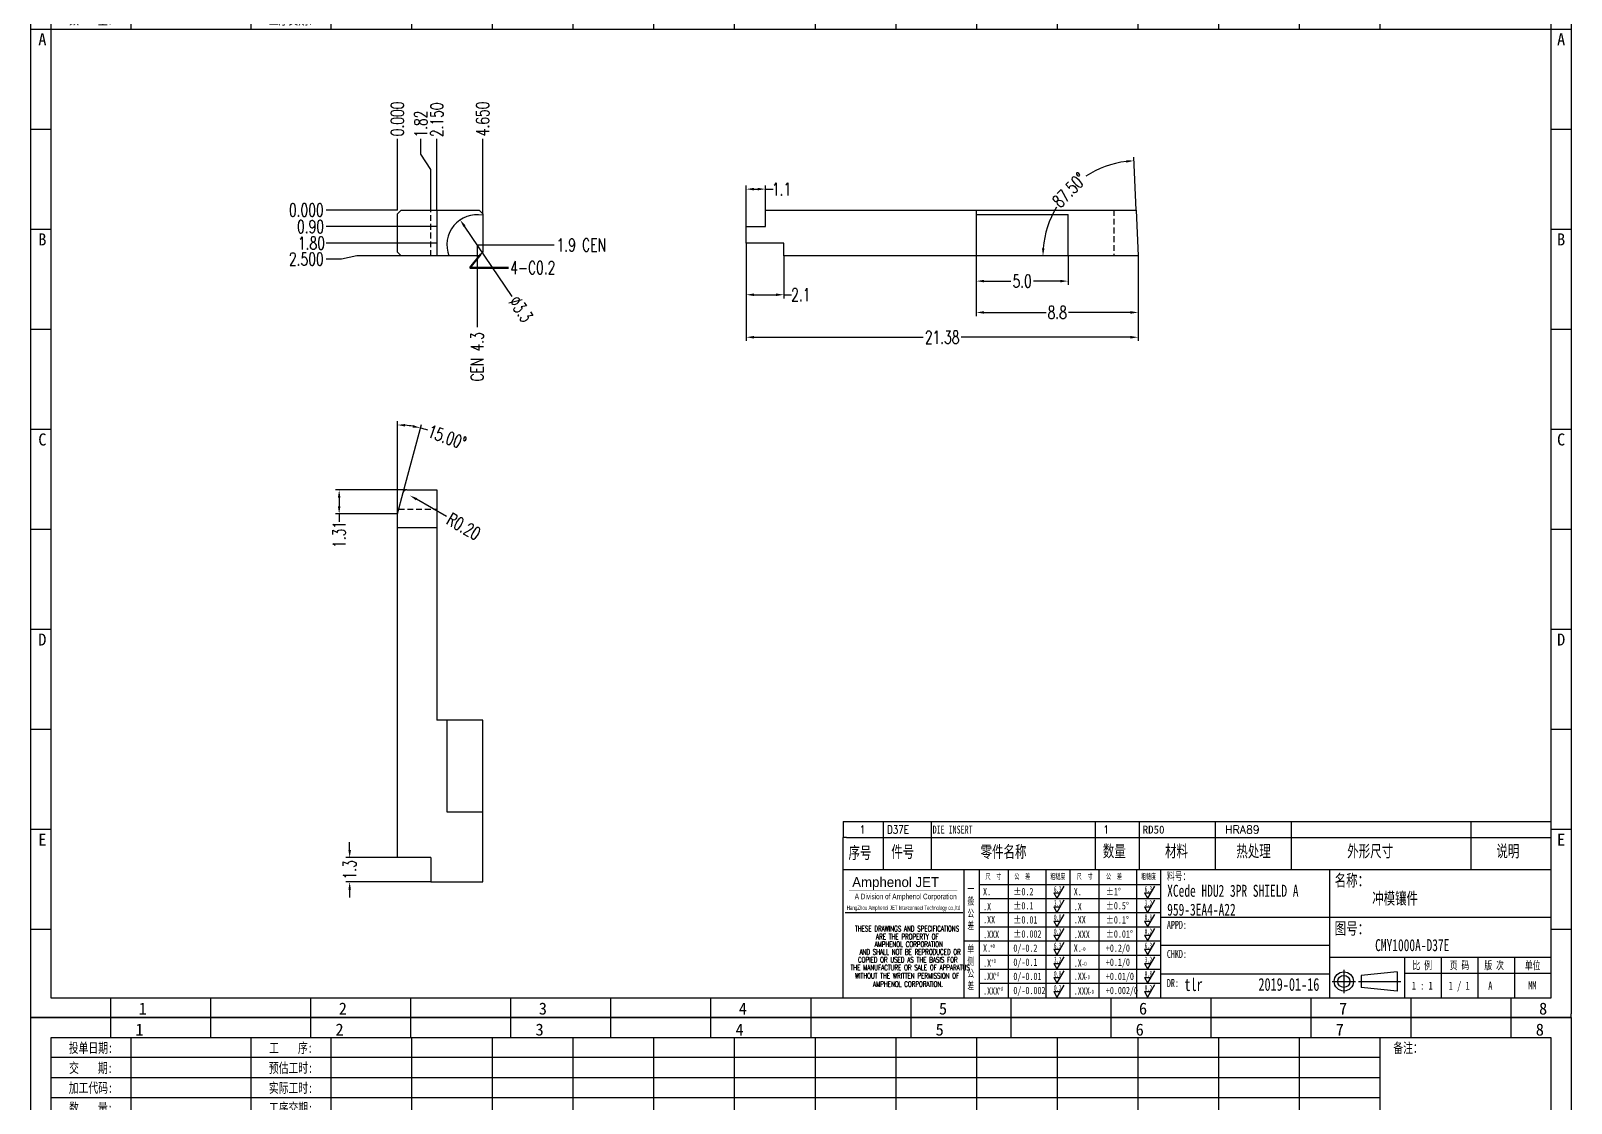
# Model space of a CAD drawing. Header units: millimetres. Extents: x -2852 to 5627, y -2271 to 1849.
# Drawn here: x -459.4 to -375.4, y -131.6 to -73.1 of the extents above; entities that cross this region are included whole.
import ezdxf
from ezdxf.enums import TextEntityAlignment as Align

# ---------------------------------------------------------------- set-up
doc = ezdxf.new("R2010")
doc.units = ezdxf.units.MM
doc.header["$PDSIZE"] = 3
doc.linetypes.add('DASHED2', pattern=[9.525, 6.35, -3.175])
for name, color, linetype in [('1', 7, 'Continuous'), ('11', 4, 'DASHED2'), ('41', 1, 'Continuous'), ('D03', 7, 'Continuous')]:
    doc.layers.add(name, color=color, linetype=linetype)
doc.styles.add('CH', font='仿宋_GB2312_0.ttf')
doc.styles.add('jet02', font='simplex.shx', dxfattribs={"width": 0.7})
doc.styles.add('SIMPLEX', font='SIMPLEX')
doc.styles.get("Standard").update_dxf_attribs({"font": '仿宋_GB2312_0.ttf', "width": 0.7})
doc.styles.add('TEXTSTYLE_1', font='TRIUMB.TTF')
doc.styles.add('TEXTSTYLE_2', font='TRIUM.TTF')
doc.styles.add('tk', font='', dxfattribs={"width": 0.7})
doc.styles.add('tk 2', font='仿宋_GB2312_0.ttf', dxfattribs={"width": 0.65})
doc.styles.add('tk 4', font='simplex.shx', dxfattribs={"width": 0.65, "bigfont": 'bigfont.shx'})
doc.styles.get('tk').set_extended_font_data('NSimSun')
doc.dimstyles.new('jet02', dxfattribs={"dimtxt": 3.5, "dimasz": 2.1, "dimexe": 1, "dimexo": 0, "dimgap": 0.5, "dimtad": 0, "dimtoh": 1, "dimdec": 3, "dimzin": 9, "dimdsep": 46, "dimtxsty": 'jet02', "dimcen": 0, "dimclrt": 256, "dimazin": 2, "dimtfac": 1, "dimtdec": 3, "dimtofl": 0, "dimtmove": 0, "dimatfit": 1, "dimfxl": 0, "dimarcsym": 0})

# ---------------------------------------------------------------- blocks, each defined once
blk = doc.blocks.new('A3-N')
at = {"layer": '1', "color": 1}
for p, q in [((0, 0), (0, 296.73)), ((0, 296.73), (420, 296.73)), ((21.82, 291.27), (21.82, 296.73)), ((49.09, 291.27), (49.09, 296.73)), ((76.36, 291.27), (76.36, 296.73)), ((103.64, 291.27), (103.64, 296.73)), ((103.64, 291.27), (103.64, 296.73)), ((103.64, 291.27), (103.64, 296.73)), ((130.91, 291.27), (130.91, 296.73)), ((158.18, 291.27), (158.18, 296.73)), ((185.45, 291.27), (185.45, 296.73)), ((212.73, 291.27), (212.73, 296.73)), ((240, 291.27), (240, 296.73)), ((267.27, 291.27), (267.27, 296.73)), ((294.55, 291.27), (294.55, 296.73)), ((321.82, 291.27), (321.82, 296.73)), ((349.09, 291.27), (349.09, 296.73)), ((376.36, 291.27), (376.36, 296.73)), ((403.64, 291.27), (403.64, 296.73)), ((420, 296.73), (420, 1)), ((5.45, 269.45), (0, 269.45)), ((420, 269.45), (414.55, 269.45)), ((5.45, 242.18), (0, 242.18)), ((420, 242.18), (414.55, 242.18)), ((5.45, 214.91), (0, 214.91)), ((420, 214.91), (414.55, 214.91)), ((5.45, 187.64), (0, 187.64)), ((420, 187.64), (414.55, 187.64)), ((5.45, 160.36), (0, 160.36)), ((420, 160.36), (414.55, 160.36)), ((5.45, 133.09), (0, 133.09)), ((420, 133.09), (414.55, 133.09)), ((5.45, 105.82), (0, 105.82)), ((420, 105.82), (414.55, 105.82)), ((5.45, 78.55), (0, 78.55)), ((420, 78.55), (414.55, 78.55)), ((5.45, 51.27), (0, 51.27)), ((420, 51.27), (414.55, 51.27)), ((222.45, 49.09), (221.45, 49.09)), ((221.45, 49.09), (221.45, 40.36)), ((222.45, 49.09), (414.55, 49.09)), ((232.36, 49.09), (232.36, 40.36)), ((245.45, 49.09), (245.45, 40.36)), ((290.18, 49.09), (290.18, 40.36)), ((302.18, 49.09), (302.18, 40.36)), ((322.91, 49.09), (322.91, 40.36)), ((343.64, 49.09), (343.64, 40.36)), ((392.73, 40.36), (392.73, 49.09)), ((258.55, 40.36), (258.55, 5.44)), ((266.45, 40.36), (266.45, 5.44)), ((276.78, 40.36), (276.78, 5.45)), ((291.18, 40.36), (291.18, 5.45)), ((301.51, 40.37), (301.51, 5.46)), ((308.01, 40.36), (308.01, 5.45)), ((354.09, 40.36), (354.09, 5.45)), ((308.01, 32.39), (258.55, 32.39)), ((308.01, 28.54), (258.55, 28.54)), ((414.55, 27.27), (308.01, 27.27)), ((5.45, 24), (0, 24)), ((308.01, 24.69), (258.55, 24.69)), ((420, 24), (414.55, 24)), ((308.01, 16.99), (258.55, 16.99)), ((354.09, 19.63), (308.01, 19.63)), ((308.01, 13.14), (258.55, 13.14)), ((414.55, 16.36), (354.09, 16.36)), ((374.55, 16.36), (374.55, 5.45)), ((384.55, 16.36), (384.55, 5.45)), ((394.55, 16.36), (394.55, 5.45)), ((404.55, 16.36), (404.55, 5.45)), ((308.01, 9.29), (258.55, 9.29)), ((308.01, 11.99), (354.09, 11.99)), ((372.51, 12.49), (362.69, 11.5)), ((362.69, 11.5), (362.69, 8.23)), ((372.51, 12.49), (372.51, 7.25)), ((414.55, 12), (374.55, 12)), ((21.82, 0), (21.82, 5.45)), ((49.09, 0), (49.09, 5.45)), ((76.36, 0), (76.36, 5.45)), ((103.64, 0), (103.64, 5.45)), ((130.91, 0), (130.91, 5.45)), ((158.18, 0), (158.18, 5.45)), ((185.45, 0), (185.45, 5.45)), ((212.73, 0), (212.73, 5.45)), ((240, 0), (240, 5.45)), ((267.27, 0), (267.27, 5.45)), ((294.55, 0), (294.55, 5.45)), ((321.82, 0), (321.82, 5.45)), ((349.09, 0), (349.09, 5.45)), ((372.51, 7.25), (362.69, 8.23)), ((376.36, 0), (376.36, 5.45)), ((403.64, 0), (403.64, 5.45)), ((1, 0), (0, 0)), ((420, 0), (1, 0)), ((420, 0), (420, 1))]:
    blk.add_line(p, q, dxfattribs=at)
at = {"layer": '1'}
for p, q in [((414.55, 278.18), (414.55, 284.73)), ((221.45, 40.36), (221.45, 5.45)), ((221.45, 40.36), (414.55, 40.36)), ((221.45, 40.36), (414.55, 40.36)), ((254.41, 40.36), (254.41, 5.45)), ((283.28, 40.36), (283.28, 5.45)), ((308.01, 36.24), (258.55, 36.24)), ((222.08, 28.67), (254.12, 28.67)), ((308.01, 20.84), (254.41, 20.84))]:
    blk.add_line(p, q, dxfattribs=at)
at = {"layer": '1', "color": 1, "ltscale": 0.05}
for p, q in [((278.93, 34.04), (279.79, 32.56)), ((278.93, 34.04), (280.65, 34.04)), ((281.68, 35.84), (279.79, 32.56)), ((303.66, 34.05), (304.52, 32.56)), ((303.66, 34.05), (305.38, 34.05)), ((306.41, 35.84), (304.52, 32.56)), ((278.93, 30.19), (279.79, 28.71)), ((278.93, 30.19), (280.65, 30.19)), ((281.68, 31.99), (279.79, 28.71)), ((303.66, 30.2), (305.38, 30.2)), ((303.66, 30.2), (304.52, 28.71)), ((306.41, 31.99), (304.52, 28.71)), ((278.93, 26.34), (279.79, 24.86)), ((278.93, 26.34), (280.65, 26.34)), ((281.68, 28.14), (279.79, 24.86)), ((303.66, 26.35), (304.52, 24.86)), ((303.66, 26.35), (305.38, 26.35)), ((306.41, 28.14), (304.52, 24.86)), ((278.93, 22.49), (280.65, 22.49)), ((278.93, 22.49), (279.79, 21.01)), ((281.68, 24.29), (279.79, 21.01)), ((303.66, 22.5), (305.38, 22.5)), ((303.66, 22.5), (304.52, 21.01)), ((306.41, 24.29), (304.52, 21.01)), ((278.93, 18.66), (279.79, 17.17)), ((278.93, 18.66), (280.65, 18.66)), ((281.68, 20.45), (279.79, 17.17)), ((303.66, 18.66), (304.52, 17.18)), ((303.66, 18.66), (305.38, 18.66)), ((306.41, 20.46), (304.52, 17.18)), ((278.93, 14.81), (280.65, 14.81)), ((278.93, 14.81), (279.79, 13.32)), ((281.68, 16.6), (279.79, 13.32)), ((281.68, 12.75), (279.79, 9.47)), ((303.66, 14.81), (305.38, 14.81)), ((303.66, 14.81), (304.52, 13.33)), ((306.41, 16.61), (304.52, 13.33)), ((306.41, 12.76), (304.52, 9.48)), ((278.93, 10.96), (279.79, 9.47)), ((278.93, 10.96), (280.65, 10.96)), ((281.68, 8.9), (279.79, 5.62)), ((303.66, 10.96), (304.52, 9.48)), ((303.66, 10.96), (305.38, 10.96)), ((306.41, 8.91), (304.52, 5.63)), ((278.93, 7.11), (279.79, 5.62)), ((278.93, 7.11), (280.65, 7.11)), ((303.66, 7.11), (305.38, 7.11)), ((303.66, 7.11), (304.52, 5.63))]:
    blk.add_line(p, q, dxfattribs=at)
at = {"layer": '1', "color": 1, "ltscale": 0.1}
for p, q in [((358.01, 13.02), (358.01, 6.71)), ((354.86, 9.87), (361.17, 9.87)), ((362.03, 9.87), (373.54, 9.87))]:
    blk.add_line(p, q, dxfattribs=at)
at = {"layer": '1'}
blk.add_lwpolyline([(221.45, 5.45), (414.55, 5.45), (414.55, 291.27), (5.45, 291.27), (5.45, 5.45), (414.55, 5.45)], dxfattribs=at)
at = {"layer": '1', "color": 7, "linetype": 'Continuous', "const_width": 0.123}
blk.add_lwpolyline([(223.11, 34.74), (252.6, 34.76)], dxfattribs=at)
at = {"layer": '1', "color": 1}
for radius in [2.62, 1.64]:
    blk.add_circle((358.01, 9.87), radius, dxfattribs=at)
at = {"layer": '41'}
for p, q in [((27.27, 291.27), (27.27, 269.45)), ((60, 291.27), (60, 269.45)), ((81.82, 291.27), (81.82, 269.45)), ((103.82, 291.27), (103.82, 269.45)), ((125.82, 291.27), (125.82, 269.45)), ((147.82, 291.27), (147.82, 269.45)), ((169.82, 291.27), (169.82, 269.45)), ((191.82, 291.27), (191.82, 269.45)), ((213.82, 291.27), (213.82, 269.45)), ((235.82, 291.27), (235.82, 269.45)), ((257.82, 291.27), (257.82, 269.45)), ((279.82, 291.27), (279.82, 269.45)), ((301.82, 291.27), (301.82, 269.45)), ((323.82, 291.27), (323.82, 269.45)), ((345.82, 291.27), (345.82, 269.45)), ((367.82, 291.27), (367.82, 269.45)), ((367.82, 285.82), (5.45, 285.82)), ((367.82, 280.36), (5.45, 280.36)), ((367.82, 274.91), (5.45, 274.91)), ((414.55, 269.45), (5.45, 269.45))]:
    blk.add_line(p, q, dxfattribs=at)
at = {"layer": '1', "color": 1}
for s, p in [('1', (29.64, 295.11)), ('2', (84.18, 295.11)), ('3', (138.73, 295.11)), ('4', (193.27, 295.11)), ('5', (247.82, 295.11)), ('6', (302.36, 295.11)), ('7', (356.91, 295.11)), ('8', (411.45, 295.11)), ('1', (30.53, 4.11)), ('2', (85.08, 4.11)), ('3', (139.62, 4.11)), ('4', (194.17, 4.11)), ('5', (248.72, 4.11)), ('6', (303.26, 4.11)), ('7', (357.81, 4.11)), ('8', (412.35, 4.11))]:
    blk.add_text(s, height=3.27, dxfattribs=at).set_placement(p, align=Align.TOP_CENTER)
at = {"layer": '1', "style": 'tk', "width": 0.7}
for s, p in [('投单日期:', (16.36, 288.55)), ('工    序:', (70.91, 288.55)), ('备注：', (375.51, 288.55)), ('交    期:', (16.36, 283.09)), ('预估工时:', (70.91, 283.09)), ('加工代码:', (16.36, 277.64)), ('实际工时:', (70.91, 277.64)), ('数    量:', (16.36, 272.18)), ('工序交期:', (70.91, 272.18))]:
    blk.add_text(s, height=2.727, dxfattribs=at).set_placement(p, align=Align.MIDDLE)
at = {"layer": '1', "color": 1}
for s, p in [('A', (2.04, 268.36)), ('B', (2.04, 213.82)), ('C', (2.04, 159.27)), ('D', (2.04, 104.73)), ('E', (2.04, 50.18))]:
    blk.add_text(s, height=3.27, dxfattribs=at).set_placement(p, align=Align.TOP_LEFT)
for s, p in [('A', (418.37, 268.36)), ('B', (418.37, 213.82)), ('C', (418.37, 159.27)), ('D', (418.37, 104.73)), ('E', (418.37, 50.18))]:
    blk.add_text(s, height=3.27, dxfattribs=at).set_placement(p, align=Align.TOP_RIGHT)
at = {"layer": '1', "color": 1, "style": 'tk 2', "width": 0.7}
for s, height, p in [('序号', 3.273, (222.96, 43.34)), ('件号', 3.273, (234.62, 43.61)), ('零件名称', 3.273, (258.97, 43.61)), ('数量', 3.273, (292.3, 43.78)), ('材料', 3.273, (309.27, 43.78)), ('热处理', 3.273, (328.71, 43.78)), ('外形尺寸', 3.273, (358.94, 43.78)), ('说明', 3.273, (399.61, 43.78)), ('料号：', 2.182, (309.77, 37.46)), ('名称：', 3.273, (355.52, 35.79)), ('图号：', 3.273, (355.52, 22.7)), ('比 例', 2.182, (376.69, 13.18)), ('页 码', 2.182, (386.85, 13.18)), ('版 次', 2.182, (396.31, 13.18)), ('单位', 2.182, (407.35, 13.18))]:
    blk.add_text(s, height=height, dxfattribs=at).set_placement(p)
at = {"layer": '1', "color": 7, "linetype": 'Continuous', "style": 'TEXTSTYLE_1'}
blk.add_text('Amphenol JET', height=2.7, dxfattribs=at).set_placement((223.96, 35.61))
at = {"layer": '1', "color": 7, "linetype": 'Continuous'}
for s, height, style, width, p in [('A Division of Amphenol Corporation', 1.5, 'TEXTSTYLE_2', 0.7, (224.64, 32.29)), ('HangZhou Amphenol JET Interconnect Technology co.,ltd ', 1.2, 'TEXTSTYLE_2', 0.6, (222.47, 29.36)), ('THESE DRAWINGS AND SPECIFICATIONS', 1.5, 'tk 4', 0.6, (224.73, 23.52)), ('ARE THE PROPERTY OF', 1.5, 'tk 4', 0.6, (230.45, 21.35)), ('AND SHALL NOT BE REPRODUCED OR', 1.5, 'tk 4', 0.6, (225.95, 17.17)), ('AMPHENOL CORPORATION', 1.5, 'tk 4', 0.6, (230.04, 19.27)), ('THE MANUFACTURE OR SALE OF APPARATUS', 1.5, 'tk 4', 0.6, (223.5, 12.92)), ('COPIED OR USED AS THE BASIS FOR', 1.5, 'tk 4', 0.6, (225.54, 15.02)), ('WITHOUT THE WRITTEN PERMISSION OF', 1.5, 'tk 4', 0.6, (224.73, 10.67)), ('AMPHENOL CORPORATION.', 1.5, 'tk 4', 0.6, (229.63, 8.4))]:
    blk.add_text(s, height=height, dxfattribs=dict(at, style=style, width=width)).set_placement(p)
at = {"layer": '1', "color": 1, "style": 'tk 2', "width": 0.7}
for s, p in [('X.', (259.64, 34.37)), ('%%P0.2', (267.9, 34.37)), ('X.', (284.37, 34.37)), ('%%P1%%D', (293.12, 34.37)), ('.X', (259.64, 30.28)), ('%%P0.1', (267.9, 30.52)), ('.X', (284.37, 30.28)), ('%%P0.5%%D', (293.12, 30.52)), ('.XX', (259.64, 26.71)), ('%%P0.01', (267.9, 26.67)), ('.XX', (284.37, 26.71)), ('%%P0.1%%D', (293.12, 26.67)), ('.XXX', (259.64, 22.68)), ('%%P0.002', (267.9, 22.82)), ('.XXX', (284.37, 22.68)), ('%%P0.01%%D', (293.12, 22.82)), ('X.', (259.64, 18.97)), ('0/-0.2', (267.9, 18.97)), ('X.', (284.37, 18.97)), ('+0.2/0', (293.12, 18.97)), ('.X', (259.64, 14.88)), ('0/-0.1', (267.9, 15.12)), ('.X', (284.37, 14.88)), ('+0.1/0', (293.12, 15.12)), ('.XX', (259.64, 11.31)), ('0/-0.01', (267.9, 11.27)), ('0/-0.002', (267.9, 7.42)), ('.XX', (284.37, 11.31)), ('+0.01/0', (293.12, 11.27)), ('+0.002/0', (293.12, 7.42)), ('.XXX', (259.64, 7.28)), ('.XXX', (284.37, 7.28))]:
    blk.add_text(s, height=2, dxfattribs=at).set_placement(p, align=Align.MIDDLE_LEFT)
at = {"layer": '1', "color": 1, "ltscale": 0.05, "style": 'tk 2', "width": 0.5}
for s, p in [('6.3', (279.01, 34.26)), ('6.3', (303.74, 34.27)), ('3.2', (279.01, 30.41)), ('3.2', (303.74, 30.42)), ('0.8', (279.01, 26.56)), ('0.8', (303.74, 26.57)), ('0.2', (279.01, 22.71)), ('0.2', (303.74, 22.72)), ('6.3', (279.01, 18.87)), ('6.3', (303.74, 18.88)), ('3.2', (279.01, 15.02)), ('0.8', (279.01, 11.17)), ('3.2', (303.74, 15.03)), ('0.8', (303.74, 11.18)), ('0.2', (279.01, 7.32)), ('0.2', (303.74, 7.33))]:
    blk.add_text(s, height=1.6, dxfattribs=at).set_placement(p)
at = {"layer": '1', "style": 'tk 2', "width": 0.7}
for s, p in [('APPD:', (309.77, 24.21)), ('CHKD:', (309.77, 16.27)), ('DR:', (309.77, 8.35))]:
    blk.add_text(s, height=2.182, dxfattribs=at).set_placement(p)
at = {"layer": '1', "color": 7, "style": 'tk 2', "width": 0.7}
blk.add_text('MM', height=2.182, dxfattribs=at).set_placement((408.31, 7.75))
at = {"layer": '1', "color": 1, "ltscale": 0.05, "char_height": 1.5, "width": 6.3627, "attachment_point": 1, "style": 'tk 2'}
for s, insert in [('尺  寸', (260.31, 39.25)), ('公  差', (268.17, 39.25)), ('粗糙度', (277.98, 39.25)), ('尺  寸', (285.2, 39.25)), ('公  差', (293.18, 39.25)), ('粗糙度', (302.71, 39.26))]:
    blk.add_mtext(s, dxfattribs=dict(at, insert=insert))
at = {"layer": '1', "ltscale": 0.05, "char_height": 2, "width": 2.5195, "attachment_point": 1, "style": 'tk 2'}
for s, insert in [('一般公差', (255.39, 36.11)), ('单侧公差', (255.39, 19.71))]:
    blk.add_mtext(s, dxfattribs=dict(at, insert=insert))
at = {"layer": '1', "color": 1, "ltscale": 0.05, "char_height": 1.2, "width": 5.1396, "attachment_point": 1, "line_spacing_factor": 0.8, "style": 'tk 2'}
for s, insert in [('+0', (261.58, 20.13)), ('-0', (286.31, 19.33)), ('+0', (261.88, 16.09)), ('-0', (286.61, 15.29)), ('+0', (262.79, 12.45)), ('+0', (263.87, 8.44)), ('-0', (287.51, 11.65)), ('-0', (288.59, 7.64))]:
    blk.add_mtext(s, dxfattribs=dict(at, insert=insert))
at = {"layer": '1', "style": 'tk 2', "width": 0.7}
for tag, p in [('PATR-NO1', (309.84, 32.96)), ('TITLE', (365.74, 30.9)), ('PATR-NO2', (309.84, 27.81)), ('DWG-NO:', (366.54, 18.14))]:
    blk.add_attdef(tag, p, '', height=3.27, dxfattribs=at)
at = {"layer": '1', "color": 1, "style": 'tk 2', "width": 0.7}
for tag, p in [('DRAW', (314.55, 7.27)), ('DATE', (334.72, 7.32))]:
    blk.add_attdef(tag, p, '', height=3.49, dxfattribs=at)
at = {"layer": '1', "style": 'tk 2', "width": 0.7}
for tag, p in [('SCALE', (376.55, 8.73)), ('SHEET', (386.6, 8.72)), ('REV', (397.38, 8.73))]:
    blk.add_attdef(tag, text='', height=2.18, dxfattribs=at).set_placement(p, align=Align.MIDDLE_LEFT)
blk = doc.blocks.new('FB3')
at = {"layer": '1', "color": 1}
for p, q in [((0, 4.36), (193.09, 4.36)), ((0, 4.36), (0, 0)), ((10.91, 4.36), (10.91, 0)), ((24, 4.36), (24, 0)), ((68.73, 4.36), (68.73, 0)), ((80.73, 4.36), (80.73, 0)), ((101.45, 4.36), (101.45, 0)), ((122.18, 4.36), (122.18, 0)), ((171.27, 0), (171.27, 4.36))]:
    blk.add_line(p, q, dxfattribs=at)
at = {"layer": '1'}
for tag, style, p in [('ITEM', 'SIMPLEX', (4.36, 2.18)), ('PARTNO', 'SIMPLEX', (12, 2.18)), ('QTY', 'SIMPLEX', (74.18, 2.18)), ('MATL', 'CH', (81.72, 2.18)), ('FINISH', 'SIMPLEX', (104.17, 2.18)), ('SPEC', 'SIMPLEX', (130.91, 2.18)), ('REMARK', 'SIMPLEX', (174.06, 2.18))]:
    blk.add_attdef(tag, text='', height=2.18, dxfattribs=dict(at, style=style)).set_placement(p, align=Align.MIDDLE_LEFT)
at = {"layer": '1', "style": 'tk', "width": 0.7}
blk.add_attdef('DIE', text='', height=2.18, dxfattribs=at).set_placement((24.43, 2.18), align=Align.MIDDLE_LEFT)
blk = doc.blocks.new('*D3085')
at = {"layer": '41', "ltscale": 0.05}
blk.add_line((475.784, -2535.307), (471.895, -2535.307), dxfattribs=at)
at = {"layer": 'Defpoints', "color": 0, "ltscale": 0.05}
for p in [(471.895, -2535.307), (475.784, -2535.307), (475.784, -2535.307)]:
    blk.add_point(p, dxfattribs=at)
at = {"layer": '41', "ltscale": 0.05, "insert": (470.815, -2535.307), "char_height": 0.7, "attachment_point": 5, "style": 'jet02'}
blk.add_mtext('0.000', dxfattribs=at)
blk = doc.blocks.new('*D3086')
at = {"layer": '41', "ltscale": 0.05}
for p, q in [((472.735, -2537.982), (471.895, -2537.982)), ((473.575, -2537.807), (472.735, -2537.982)), ((475.984, -2537.807), (473.575, -2537.807))]:
    blk.add_line(p, q, dxfattribs=at)
at = {"layer": 'Defpoints', "color": 0, "ltscale": 0.05}
for p in [(475.784, -2535.307), (471.895, -2537.982), (475.984, -2537.807)]:
    blk.add_point(p, dxfattribs=at)
at = {"layer": '41', "ltscale": 0.05, "insert": (470.815, -2537.982), "char_height": 0.7, "attachment_point": 5, "style": 'jet02'}
blk.add_mtext('2.500', dxfattribs=at)
blk = doc.blocks.new('*D3087')
at = {"layer": '41', "ltscale": 0.05}
blk.add_line((475.784, -2537.107), (471.895, -2537.107), dxfattribs=at)
at = {"layer": 'Defpoints', "color": 0, "ltscale": 0.05}
for p in [(475.784, -2535.307), (471.895, -2537.107), (475.784, -2537.107)]:
    blk.add_point(p, dxfattribs=at)
at = {"layer": '41', "ltscale": 0.05, "insert": (471.095, -2537.107), "char_height": 0.7, "attachment_point": 5, "style": 'jet02'}
blk.add_mtext('1.80', dxfattribs=at)
blk = doc.blocks.new('*D3088')
at = {"layer": '41', "ltscale": 0.05}
blk.add_line((475.784, -2536.207), (471.895, -2536.207), dxfattribs=at)
at = {"layer": 'Defpoints', "color": 0, "ltscale": 0.05}
for p in [(475.784, -2535.307), (471.895, -2536.207), (475.784, -2536.207)]:
    blk.add_point(p, dxfattribs=at)
at = {"layer": '41', "ltscale": 0.05, "insert": (471.048, -2536.207), "char_height": 0.7, "attachment_point": 5, "style": 'jet02'}
blk.add_mtext('0.90', dxfattribs=at)
blk = doc.blocks.new('*D3089')
at = {"layer": '41', "ltscale": 0.05}
blk.add_line((480.134, -2537.207), (484.324, -2537.207), dxfattribs=at)
at = {"layer": 'Defpoints', "color": 0, "ltscale": 0.05}
for p in [(475.784, -2535.307), (480.134, -2537.207), (484.324, -2537.207)]:
    blk.add_point(p, dxfattribs=at)
at = {"layer": '41', "ltscale": 0.05, "insert": (485.812, -2537.207), "char_height": 0.7, "attachment_point": 5, "style": 'jet02'}
blk.add_mtext('1.9{\\C1; CEN }', dxfattribs=at)
blk = doc.blocks.new('*D3090')
at = {"layer": '41', "ltscale": 0.05}
blk.add_line((475.784, -2535.307), (475.784, -2531.417), dxfattribs=at)
at = {"layer": 'Defpoints', "color": 0, "ltscale": 0.05}
for p in [(475.784, -2531.417), (475.784, -2535.307), (475.784, -2535.307)]:
    blk.add_point(p, dxfattribs=at)
at = {"layer": '41', "ltscale": 0.05, "insert": (475.784, -2530.337), "char_height": 0.7, "attachment_point": 5, "rotation": 90, "style": 'jet02'}
blk.add_mtext('0.000', dxfattribs=at)
blk = doc.blocks.new('*D3091')
at = {"layer": '41', "ltscale": 0.05}
for p, q in [((477.059, -2532.257), (477.059, -2531.417)), ((477.609, -2533.097), (477.059, -2532.257)), ((477.609, -2535.307), (477.609, -2533.097))]:
    blk.add_line(p, q, dxfattribs=at)
at = {"layer": 'Defpoints', "color": 0, "ltscale": 0.05}
for p in [(477.059, -2531.417), (475.784, -2535.307), (477.609, -2535.307)]:
    blk.add_point(p, dxfattribs=at)
at = {"layer": '41', "ltscale": 0.05, "insert": (477.059, -2530.617), "char_height": 0.7, "attachment_point": 5, "rotation": 90, "style": 'jet02'}
blk.add_mtext('1.82', dxfattribs=at)
blk = doc.blocks.new('*D3092')
at = {"layer": '41', "ltscale": 0.05}
blk.add_line((477.934, -2535.307), (477.934, -2531.417), dxfattribs=at)
at = {"layer": 'Defpoints', "color": 0, "ltscale": 0.05}
for p in [(477.934, -2531.417), (475.784, -2535.307), (477.934, -2535.307)]:
    blk.add_point(p, dxfattribs=at)
at = {"layer": '41', "ltscale": 0.05, "insert": (477.934, -2530.384), "char_height": 0.7, "attachment_point": 5, "rotation": 90, "style": 'jet02'}
blk.add_mtext('2.150', dxfattribs=at)
blk = doc.blocks.new('*D3093')
at = {"layer": '41', "ltscale": 0.05}
blk.add_line((480.434, -2535.507), (480.434, -2531.417), dxfattribs=at)
at = {"layer": 'Defpoints', "color": 0, "ltscale": 0.05}
for p in [(480.434, -2531.417), (475.784, -2535.307), (480.434, -2535.507)]:
    blk.add_point(p, dxfattribs=at)
at = {"layer": '41', "ltscale": 0.05, "insert": (480.434, -2530.337), "char_height": 0.7, "attachment_point": 5, "rotation": 90, "style": 'jet02'}
blk.add_mtext('4.650', dxfattribs=at)
blk = doc.blocks.new('*D3094')
at = {"layer": '41', "ltscale": 0.05}
blk.add_line((480.134, -2537.207), (480.134, -2541.696), dxfattribs=at)
at = {"layer": 'Defpoints', "color": 0, "ltscale": 0.05}
for p in [(475.784, -2535.307), (480.134, -2537.207), (480.134, -2541.696)]:
    blk.add_point(p, dxfattribs=at)
at = {"layer": '41', "ltscale": 0.05, "insert": (480.134, -2543.476), "char_height": 0.7, "attachment_point": 5, "rotation": 90, "style": 'jet02'}
blk.add_mtext('{\\C1; CEN }4.3', dxfattribs=at)
blk = doc.blocks.new('*D3095')
at = {"layer": '41', "ltscale": 0.05}
blk.add_line((482.051, -2540.02), (479.442, -2536.19), dxfattribs=at)
blk.add_solid([(479.5, -2536.151), (479.384, -2536.229), (479.206, -2535.843)], dxfattribs=at)
at = {"layer": 'Defpoints', "color": 0, "ltscale": 0.05}
for p in [(479.206, -2535.843), (481.063, -2538.57)]:
    blk.add_point(p, dxfattribs=at)
at = {"layer": '41', "ltscale": 0.05, "insert": (482.521, -2540.71), "char_height": 0.7, "attachment_point": 5, "rotation": 304.26193, "style": 'jet02'}
blk.add_mtext('∅3.3', dxfattribs=at)
blk = doc.blocks.new('*D3096')
at = {"layer": '41', "ltscale": 0.05}
for p, q in [((494.804, -2537.107), (494.804, -2542.442)), ((516.181, -2537.807), (516.181, -2542.442)), ((495.224, -2542.242), (504.459, -2542.242)), ((515.761, -2542.242), (506.526, -2542.242))]:
    blk.add_line(p, q, dxfattribs=at)
for points in [[(495.224, -2542.172), (495.224, -2542.312), (494.804, -2542.242)], [(515.761, -2542.172), (515.761, -2542.312), (516.181, -2542.242)]]:
    blk.add_solid(points, dxfattribs=at)
at = {"layer": 'Defpoints', "color": 0, "ltscale": 0.05}
for p in [(494.804, -2537.107), (516.181, -2537.807), (516.181, -2542.242)]:
    blk.add_point(p, dxfattribs=at)
at = {"layer": '41', "ltscale": 0.05, "insert": (505.492, -2542.242), "char_height": 0.7, "attachment_point": 5, "style": 'jet02'}
blk.add_mtext('21.38', dxfattribs=at)
blk = doc.blocks.new('*D3097')
at = {"layer": '41', "ltscale": 0.05}
for p, q in [((507.354, -2537.807), (507.354, -2541.089)), ((516.181, -2537.807), (516.181, -2541.089)), ((507.774, -2540.889), (511.154, -2540.889)), ((515.761, -2540.889), (512.381, -2540.889))]:
    blk.add_line(p, q, dxfattribs=at)
for points in [[(507.774, -2540.819), (507.774, -2540.959), (507.354, -2540.889)], [(515.761, -2540.819), (515.761, -2540.959), (516.181, -2540.889)]]:
    blk.add_solid(points, dxfattribs=at)
at = {"layer": 'Defpoints', "color": 0, "ltscale": 0.05}
for p in [(507.354, -2537.807), (516.181, -2537.807), (516.181, -2540.889)]:
    blk.add_point(p, dxfattribs=at)
at = {"layer": '41', "ltscale": 0.05, "insert": (511.767, -2540.889), "char_height": 0.7, "attachment_point": 5, "style": 'jet02'}
blk.add_mtext('8.8', dxfattribs=at)
blk = doc.blocks.new('*D3098')
at = {"layer": '41', "ltscale": 0.05}
for p, q in [((507.354, -2537.807), (507.354, -2539.381)), ((512.354, -2537.807), (512.354, -2539.381)), ((507.774, -2539.181), (509.24, -2539.181)), ((511.934, -2539.181), (510.467, -2539.181))]:
    blk.add_line(p, q, dxfattribs=at)
for points in [[(507.774, -2539.111), (507.774, -2539.251), (507.354, -2539.181)], [(511.934, -2539.111), (511.934, -2539.251), (512.354, -2539.181)]]:
    blk.add_solid(points, dxfattribs=at)
at = {"layer": 'Defpoints', "color": 0, "ltscale": 0.05}
for p in [(507.354, -2537.807), (512.354, -2537.807), (507.354, -2539.181)]:
    blk.add_point(p, dxfattribs=at)
at = {"layer": '41', "ltscale": 0.05, "insert": (509.854, -2539.181), "char_height": 0.7, "attachment_point": 5, "style": 'jet02'}
blk.add_mtext('5.0', dxfattribs=at)
blk = doc.blocks.new('*D3099')
at = {"layer": '41', "ltscale": 0.05}
for p, q in [((494.804, -2537.107), (494.804, -2540.124)), ((496.854, -2537.807), (496.854, -2540.124)), ((495.224, -2539.924), (496.434, -2539.924)), ((496.854, -2539.924), (497.274, -2539.924))]:
    blk.add_line(p, q, dxfattribs=at)
for points in [[(495.224, -2539.854), (495.224, -2539.994), (494.804, -2539.924)], [(496.434, -2539.854), (496.434, -2539.994), (496.854, -2539.924)]]:
    blk.add_solid(points, dxfattribs=at)
at = {"layer": 'Defpoints', "color": 0, "ltscale": 0.05}
for p in [(494.804, -2537.107), (496.854, -2537.807), (496.854, -2539.924)]:
    blk.add_point(p, dxfattribs=at)
at = {"layer": '41', "ltscale": 0.05, "insert": (497.782, -2539.924), "char_height": 0.7, "attachment_point": 5, "style": 'jet02'}
blk.add_mtext('2.1', dxfattribs=at)
blk = doc.blocks.new('*D3100')
at = {"layer": '41', "ltscale": 0.05}
for p, q in [((494.804, -2536.207), (494.804, -2533.964)), ((495.224, -2534.164), (495.434, -2534.164)), ((495.854, -2535.307), (495.854, -2533.964)), ((495.854, -2534.164), (496.274, -2534.164))]:
    blk.add_line(p, q, dxfattribs=at)
for points in [[(495.224, -2534.094), (495.224, -2534.234), (494.804, -2534.164)], [(495.434, -2534.094), (495.434, -2534.234), (495.854, -2534.164)]]:
    blk.add_solid(points, dxfattribs=at)
at = {"layer": 'Defpoints', "color": 0, "ltscale": 0.05}
for p in [(495.854, -2534.164), (495.854, -2535.307), (494.804, -2536.207)]:
    blk.add_point(p, dxfattribs=at)
at = {"layer": '41', "ltscale": 0.05, "insert": (496.735, -2534.164), "char_height": 0.7, "attachment_point": 5, "style": 'jet02'}
blk.add_mtext('1.1', dxfattribs=at)
blk = doc.blocks.new('*D3101')
at = {"layer": '41', "ltscale": 0.05}
blk.add_line((516.072, -2535.307), (515.946, -2532.417), dxfattribs=at)
for start, end in [(97.13388, 123.3275), (149.1725, 175.36612)]:
    blk.add_arc((516.181, -2537.807), 5.195, start, end, dxfattribs=at)
for points in [[(515.53, -2532.583), (515.542, -2532.722), (515.955, -2532.617)], [(511.073, -2537.39), (510.934, -2537.384), (510.987, -2537.807)]]:
    blk.add_solid(points, dxfattribs=at)
at = {"layer": 'Defpoints', "color": 0, "ltscale": 0.05}
for p in [(513.454, -2533.385), (516.072, -2535.307), (496.854, -2537.807), (516.181, -2537.807), (516.181, -2537.807)]:
    blk.add_point(p, dxfattribs=at)
at = {"layer": '41', "ltscale": 0.05, "insert": (512.429, -2534.214), "char_height": 0.7, "attachment_point": 5, "rotation": 46.25, "style": 'jet02'}
blk.add_mtext('87.50°', dxfattribs=at)
blk = doc.blocks.new('*D3102')
at = {"layer": '41', "ltscale": 0.05}
for p, q in [((473.181, -2570.195), (473.181, -2569.775)), ((475.784, -2570.615), (472.981, -2570.615)), ((477.609, -2571.942), (472.981, -2571.942)), ((473.181, -2572.362), (473.181, -2572.782))]:
    blk.add_line(p, q, dxfattribs=at)
for points in [[(473.111, -2570.195), (473.251, -2570.195), (473.181, -2570.615)], [(473.111, -2572.362), (473.251, -2572.362), (473.181, -2571.942)]]:
    blk.add_solid(points, dxfattribs=at)
at = {"layer": 'Defpoints', "color": 0, "ltscale": 0.05}
for p in [(473.181, -2570.615), (475.784, -2570.615), (477.609, -2571.942)]:
    blk.add_point(p, dxfattribs=at)
at = {"layer": '41', "ltscale": 0.05, "insert": (473.181, -2571.278), "char_height": 0.7, "attachment_point": 5, "rotation": 90, "style": 'jet02'}
blk.add_mtext('1.3', dxfattribs=at)
blk = doc.blocks.new('*D3103')
at = {"layer": '41', "ltscale": 0.05}
for p, q in [((476.29, -2550.565), (472.409, -2550.565)), ((472.609, -2550.985), (472.609, -2551.459)), ((475.784, -2551.879), (472.409, -2551.879)), ((472.609, -2551.879), (472.609, -2552.299))]:
    blk.add_line(p, q, dxfattribs=at)
for points in [[(472.539, -2550.985), (472.679, -2550.985), (472.609, -2550.565)], [(472.539, -2551.459), (472.679, -2551.459), (472.609, -2551.879)]]:
    blk.add_solid(points, dxfattribs=at)
at = {"layer": 'Defpoints', "color": 0, "ltscale": 0.05}
for p in [(476.29, -2550.565), (472.609, -2551.879), (475.784, -2551.879)]:
    blk.add_point(p, dxfattribs=at)
at = {"layer": '41', "ltscale": 0.05, "insert": (472.609, -2552.994), "char_height": 0.7, "attachment_point": 5, "rotation": 90, "style": 'jet02'}
blk.add_mtext('1.31', dxfattribs=at)
blk = doc.blocks.new('*D3104')
at = {"layer": '41', "ltscale": 0.05}
for p, q in [((475.784, -2551.879), (475.784, -2546.823)), ((476.097, -2550.713), (477.093, -2546.995))]:
    blk.add_line(p, q, dxfattribs=at)
for start, end in [(79.95679, 85.04321), (70.04321, 75)]:
    blk.add_arc((475.784, -2551.879), 4.856, start, end, dxfattribs=at)
for points in [[(476.201, -2547.111), (476.207, -2546.971), (475.784, -2547.023)], [(476.647, -2547.029), (476.616, -2547.165), (477.041, -2547.188)]]:
    blk.add_solid(points, dxfattribs=at)
at = {"layer": 'Defpoints', "color": 0, "ltscale": 0.05}
for p in [(476.208, -2547.041), (476.097, -2550.713), (475.784, -2551.879), (475.784, -2551.879), (475.784, -2570.615)]:
    blk.add_point(p, dxfattribs=at)
at = {"layer": '41', "ltscale": 0.05, "insert": (478.49, -2547.695), "char_height": 0.7, "attachment_point": 5, "rotation": 340.04321, "style": 'jet02'}
blk.add_mtext('15.00°', dxfattribs=at)
blk = doc.blocks.new('*D3105')
at = {"layer": '41', "ltscale": 0.05}
blk.add_line((478.454, -2552.014), (476.827, -2551.075), dxfattribs=at)
blk.add_solid([(476.862, -2551.014), (476.792, -2551.135), (476.463, -2550.865)], dxfattribs=at)
at = {"layer": 'Defpoints', "color": 0, "ltscale": 0.05}
for p in [(476.29, -2550.765), (476.463, -2550.865)]:
    blk.add_point(p, dxfattribs=at)
at = {"layer": '41', "ltscale": 0.05, "insert": (479.4, -2552.56), "char_height": 0.7, "attachment_point": 5, "rotation": 329.99691, "style": 'jet02'}
blk.add_mtext('R0.20', dxfattribs=at)

msp = doc.modelspace()

# ---------------------------------------------------------------- linework, layer by layer
at = {"layer": '1', "ltscale": 0.05}
msp.add_line((-439.4232, -100.1848), (-437.2732, -100.1848), dxfattribs=at)
at = {"layer": '11', "ltscale": 0.05}
for p, q in [((-437.5982, -85.3767), (-437.5982, -82.8767)), ((-400.3541, -82.8767), (-400.3541, -85.3767)), ((-439.3524, -99.1848), (-437.2732, -99.1848))]:
    msp.add_line(p, q, dxfattribs=at)
at = {"layer": 'D03', "ltscale": 0.05}
for p, q in [((-437.2732, -82.8767), (-437.2732, -85.3767)), ((-407.8541, -82.8767), (-407.8541, -85.3767)), ((-407.8541, -83.1267), (-402.8541, -83.1267)), ((-402.8541, -85.3767), (-402.8541, -83.1267)), ((-437.2732, -83.7767), (-439.4232, -83.7767)), ((-437.2732, -84.6767), (-439.4232, -84.6767)), ((-438.9176, -98.1348), (-437.2732, -98.1348)), ((-437.2732, -98.1348), (-437.2732, -110.6848)), ((-439.4232, -99.4491), (-439.1108, -98.2831)), ((-439.4232, -118.1848), (-439.4232, -99.4491)), ((-434.7732, -110.6848), (-437.2732, -110.6848)), ((-436.7232, -110.6848), (-436.7232, -115.6848)), ((-434.7732, -119.5123), (-434.7732, -110.6848)), ((-436.7232, -115.6848), (-434.7732, -115.6848)), ((-437.5982, -118.1848), (-439.4232, -118.1848)), ((-437.5982, -118.1848), (-437.5982, -119.5123)), ((-437.5982, -119.5123), (-434.7732, -119.5123))]:
    msp.add_line(p, q, dxfattribs=at)
for points in [[(-434.7732, -83.0767), (-434.7732, -85.1767), (-434.9732, -85.3767), (-439.2232, -85.3767), (-439.4232, -85.1767), (-439.4232, -83.0767), (-439.2232, -82.8767), (-434.9732, -82.8767)], [(-420.4041, -84.6767), (-420.4041, -83.7767), (-419.3541, -83.7767), (-419.3541, -82.8767), (-399.1358, -82.8767), (-399.0266, -85.3767), (-418.3541, -85.3767), (-418.3541, -84.6767)]]:
    msp.add_lwpolyline(points, close=True, dxfattribs=at)
for centre, radius, start, end in [((-435.0732, -84.7767), 1.65, 79.524318, 201.323686), ((-438.9176, -98.3348), 0.2, 90, 165)]:
    msp.add_arc(centre, radius, start, end, dxfattribs=at)

# ---------------------------------------------------------------- block references
at = {"layer": '1', "ltscale": 0.05, "xscale": 0.2000000000000455, "yscale": 0.2000000000000455, "zscale": 0.2000000000000455}
for p, values in [((-459.4145, -126.9126), {'DWG-NO:': 'CMY1000A-D37E', 'TITLE': '冲模镶件', 'REV': 'A', 'SHEET': '1 / 1', 'DRAW': 'tlr', 'DATE': '2019-01-16', 'PATR-NO1': 'XCede HDU2 3PR SHIELD A', 'PATR-NO2': '959-3EA4-A22', 'SCALE': '1 : 1'}), ((-459.4145, -186.2581), {'DWG-NO:': 'CMY1000A-D37F', 'TITLE': '冲模镶件', 'REV': 'A', 'SHEET': '1 / 1', 'DRAW': 'tlr', 'DATE': '2019-01-16', 'PATR-NO1': 'XCede HDU2 3PR SHIELD A', 'PATR-NO2': '959-3EA4-A22', 'SCALE': '1 : 1'})]:
    msp.add_blockref('A3-N', p, dxfattribs=at).add_auto_attribs(values)
at = {"layer": '1', "ltscale": 0.05}
ref = msp.add_blockref('FB3', (-415.1236, -117.0944), dxfattribs=dict(at, xscale=0.2000000000000455, yscale=0.2000000000000455, zscale=0.2000000000000455))
ref.add_attrib('PARTNO', 'D37E', dxfattribs={"height": 0.43636, "style": 'SIMPLEX', "width": 0.8}).set_placement((-412.7236, -116.6581), align=Align.MIDDLE_LEFT)
ref.add_attrib('ITEM', '1', dxfattribs={"height": 0.4364, "style": 'SIMPLEX'}).set_placement((-414.2509, -116.6581), align=Align.MIDDLE_LEFT)
ref.add_attrib('DIE', 'DIE INSERT', dxfattribs={"height": 0.43636, "style": 'tk', "width": 0.7}).set_placement((-410.2376, -116.6581), align=Align.MIDDLE_LEFT)
ref.add_attrib('QTY', '1', dxfattribs={"height": 0.4364, "style": 'SIMPLEX'}).set_placement((-400.9637, -116.6581), align=Align.MIDDLE_LEFT)
ref.add_attrib('MATL', 'RD50', dxfattribs={"height": 0.43636, "style": 'CH'}).set_placement((-398.7804, -116.6581), align=Align.MIDDLE_LEFT)
ref.add_attrib('FINISH', 'HRA89', dxfattribs={"height": 0.43636, "style": 'SIMPLEX'}).set_placement((-394.2891, -116.6581), align=Align.MIDDLE_LEFT)

# ---------------------------------------------------------------- texts
at = {"layer": '41', "ltscale": 0.05, "insert": (-433.2671, -86.021), "char_height": 0.7, "attachment_point": 4, "style": 'jet02'}
msp.add_mtext('4-C0.2', dxfattribs=at)

# ---------------------------------------------------------------- dimensions: what is measured, and where the dimension line sits
at = {"layer": '41', "ltscale": 0.05}
for feature_location, offset, dtype, origin, override, picture, middle, set_off in [((-439.4232366267, -82.8767474366), (0, 3.88960785), 1, (-439.4232366267, -82.8767474366), {"dimscale": 0.2, "dimtoh": 0, "dimzin": 1, "dimclrd": 256, "dimclre": 256, "dimadec": 3, "dimazin": 0, "dimatfit": 3, "dimlwd": 65535, "dimlwe": 65535}, '*D3090', (-439.4232366267, -77.9071395867), (-915.2077048823, 2452.4298167741)), ((-434.7732, -83.0767), (0, 4.0896), 1, (-439.4232, -82.8767), {"dimscale": 0.2, "dimtoh": 0, "dimzin": 1, "dimclrd": 256, "dimclre": 256, "dimadec": 3, "dimazin": 0, "dimatfit": 3, "dimlwd": 65535, "dimlwe": 65535}, '*D3093', (-434.7732, -77.9071), (-915.2077, 2452.4298)), ((-437.2732, -82.8767), (0, 3.8896), 1, (-439.4232, -82.8767), {"dimscale": 0.2, "dimtoh": 0, "dimzin": 1, "dimclrd": 256, "dimclre": 256, "dimadec": 3, "dimazin": 0, "dimatfit": 3, "dimlwd": 65535, "dimlwe": 65535}, '*D3092', (-437.2732, -77.9538), (-915.2077, 2452.4298)), ((-437.5982366267, -82.8767474366), (-0.55, 3.88960785), 1, (-439.4232366267, -82.8767474366), {"dimscale": 0.2, "dimtoh": 0, "dimdec": 2, "dimzin": 1, "dimclrd": 256, "dimclre": 256, "dimazin": 0, "dimatfit": 3, "dimlwd": 65535, "dimlwe": 65535}, '*D3091', (-438.1482366267, -78.1871395867), (-915.2077048823, 2452.4298167741)), ((-439.4232366267, -82.8767474366), (-3.88960785, 0), 0, (-439.4232366267, -82.8767474366), {"dimscale": 0.2, "dimtoh": 0, "dimzin": 1, "dimclrd": 256, "dimclre": 256, "dimadec": 3, "dimazin": 0, "dimatfit": 3, "dimlwd": 65535, "dimlwe": 65535}, '*D3085', (-444.3928444766, -82.8767474366), (-915.2077048823, 2452.4298167741)), ((-439.2232, -85.3767), (-4.0896, -0.175), 0, (-439.4232, -82.8767), {"dimscale": 0.2, "dimtoh": 0, "dimzin": 1, "dimclrd": 256, "dimclre": 256, "dimadec": 3, "dimazin": 0, "dimatfit": 3, "dimlwd": 65535, "dimlwe": 65535}, '*D3086', (-444.3928, -85.5517), (-915.2077, 2452.4298)), ((-439.4232, -83.7767), (-3.8896, 0), 0, (-439.4232, -82.8767), {"dimscale": 0.2, "dimtoh": 0, "dimdec": 2, "dimzin": 1, "dimclrd": 256, "dimclre": 256, "dimazin": 0, "dimatfit": 3, "dimlwd": 65535, "dimlwe": 65535}, '*D3088', (-444.1595, -83.7767), (-915.2077, 2452.4298)), ((-439.4232, -84.6767), (-3.8896, 0), 0, (-439.4232, -82.8767), {"dimscale": 0.2, "dimtoh": 0, "dimdec": 2, "dimzin": 1, "dimclrd": 256, "dimclre": 256, "dimazin": 0, "dimatfit": 3, "dimlwd": 65535, "dimlwe": 65535}, '*D3087', (-444.1128, -84.6767), (-915.2077, 2452.4298))]:
    dim = msp.add_ordinate_dim(feature_location=feature_location, offset=offset, dtype=dtype, origin=origin, dimstyle='jet02', override=override, dxfattribs=at)
    dim.commit()
    dim.dimension.update_dxf_attribs({"geometry": picture, "text_midpoint": middle, "insert": set_off})
for base, line1, line2, picture, middle in [((-401.7536, -80.9556), ((-399.1358, -82.8767), (-399.0266, -85.3767)), ((-399.0266, -85.3767), (-418.3541, -85.3767)), '*D3101', (-402.7789, -81.7847)), ((-439, -94.6112), ((-439.4232, -118.1848), (-439.4232, -99.4491)), ((-439.4232, -99.4491), (-439.1108, -98.2831)), '*D3104', (-436.7177, -95.2649))]:
    dim = msp.add_angular_dim_2l(base=base, line1=line1, line2=line2, dimstyle='jet02', override={"dimscale": 0.2, "dimtoh": 0, "dimdec": 2, "dimzin": 1, "dimclrd": 256, "dimclre": 256, "dimazin": 0, "dimatfit": 3, "dimlwd": 65535, "dimlwe": 65535}, dxfattribs=at)
    dim.commit()
    dim.dimension.update_dxf_attribs({"geometry": picture, "text_midpoint": middle, "insert": (-915.2077, 2452.4298)})
for base, p1, p2, override, picture, middle, set_off in [((-419.3540638888, -81.7339578575), (-420.4040638888, -83.7767474366), (-419.3540638888, -82.8767474366), {"dimscale": 0.2, "dimtoh": 0, "dimdec": 1, "dimzin": 1, "dimclrd": 256, "dimclre": 256, "dimadec": 1, "dimazin": 0, "dimatfit": 3, "dimlwd": 65535, "dimlwe": 65535}, '*D3100', (-418.4723972221, -81.7339578575), (-915.2077048823, 2452.4298167741)), ((-399.0266, -89.8124), (-420.4041, -84.6767), (-399.0266, -85.3767), {"dimscale": 0.2, "dimtoh": 0, "dimdec": 2, "dimzin": 1, "dimclrd": 256, "dimclre": 256, "dimazin": 0, "dimatfit": 3, "dimlwd": 65535, "dimlwe": 65535}, '*D3096', (-409.7153, -89.8124), (-915.2077, 2452.4298)), ((-418.3540638888, -87.4944915209), (-420.4040638888, -84.6767474366), (-418.3540638888, -85.3767474366), {"dimscale": 0.2, "dimtoh": 0, "dimdec": 1, "dimzin": 1, "dimclrd": 256, "dimclre": 256, "dimadec": 1, "dimazin": 0, "dimatfit": 3, "dimlwd": 65535, "dimlwe": 65535}, '*D3099', (-417.4257305555, -87.4944915209), (-915.2077048823, 2452.4298167741)), ((-399.0266, -88.4587), (-407.8541, -85.3767), (-399.0266, -85.3767), {"dimscale": 0.2, "dimtoh": 0, "dimdec": 1, "dimzin": 1, "dimclrd": 256, "dimclre": 256, "dimadec": 1, "dimazin": 0, "dimatfit": 3, "dimlwd": 65535, "dimlwe": 65535}, '*D3097', (-403.4403, -88.4587), (-915.2077, 2452.4298)), ((-407.8541, -86.7512), (-402.8541, -85.3767), (-407.8541, -85.3767), {"dimscale": 0.2, "dimtoh": 0, "dimdec": 1, "dimzin": 1, "dimclrd": 256, "dimclre": 256, "dimadec": 1, "dimazin": 0, "dimatfit": 3, "dimlwd": 65535, "dimlwe": 65535}, '*D3098', (-405.3541, -86.7512), (-915.2077, 2452.4298))]:
    dim = msp.add_linear_dim(base=base, p1=p1, p2=p2, dimstyle='jet02', override=override, dxfattribs=at)
    dim.commit()
    dim.dimension.update_dxf_attribs({"geometry": picture, "text_midpoint": middle, "insert": set_off})
for feature_location, offset, dtype, origin, text, picture, middle, set_off in [((-435.0732, -84.7767), (4.1896, 0), 0, (-439.4232, -82.8767), '<>{\\C1; CEN }', '*D3089', (-429.3953, -84.7767), (-915.2077, 2452.4298)), ((-435.0732366267, -84.7767474366), (0, -4.48960786), 1, (-439.4232366267, -82.8767474366), '{\\C1; CEN }<>', '*D3094', (-435.0732366267, -91.0463552966), (-915.2077048823, 2452.4298167741))]:
    dim = msp.add_ordinate_dim(feature_location=feature_location, offset=offset, dtype=dtype, origin=origin, text=text, dimstyle='jet02', override={"dimscale": 0.2, "dimtoh": 0, "dimdec": 1, "dimzin": 1, "dimclrd": 256, "dimclre": 256, "dimadec": 1, "dimazin": 0, "dimatfit": 3, "dimlwd": 65535, "dimlwe": 65535}, dxfattribs=at)
    dim.commit()
    dim.dimension.update_dxf_attribs({"geometry": picture, "text_midpoint": middle, "insert": set_off})
dim = msp.add_diameter_dim_2p(p1=(-434.1443, -86.1404), p2=(-436.0021, -83.4131), dimstyle='jet02', override={"dimscale": 0.2, "dimtoh": 0, "dimdec": 1, "dimzin": 1, "dimclrd": 256, "dimclre": 256, "dimadec": 1, "dimazin": 0, "dimatfit": 3, "dimlwd": 65535, "dimlwe": 65535}, dxfattribs=at)
dim.commit()
dim.dimension.update_dxf_attribs({"geometry": '*D3095', "text_midpoint": (-432.6867, -88.2803), "dimtype": 131, "insert": (-915.2077, 2452.4298)})
for base, p1, p2, override, picture, middle in [((-442.5989, -99.4491), (-438.9176, -98.1348), (-439.4232, -99.4491), {"dimscale": 0.2, "dimtoh": 0, "dimdec": 2, "dimzin": 1, "dimclrd": 256, "dimclre": 256, "dimazin": 0, "dimatfit": 3, "dimlwd": 65535, "dimlwe": 65535}, '*D3103', (-442.5989, -100.5641)), ((-442.0271, -118.1848), (-437.5982, -119.5123), (-439.4232, -118.1848), {"dimscale": 0.2, "dimtoh": 0, "dimdec": 1, "dimzin": 1, "dimclrd": 256, "dimclre": 256, "dimadec": 1, "dimazin": 0, "dimatfit": 3, "dimlwd": 65535, "dimlwe": 65535}, '*D3102', (-442.0271, -118.8486))]:
    dim = msp.add_linear_dim(base=base, p1=p1, p2=p2, angle=90, dimstyle='jet02', override=override, dxfattribs=at)
    dim.commit()
    dim.dimension.update_dxf_attribs({"geometry": picture, "text_midpoint": middle, "insert": (-915.2077, 2452.4298)})
dim = msp.add_radius_dim(center=(-438.9176, -98.3348), mpoint=(-438.7444, -98.4348), dimstyle='jet02', override={"dimscale": 0.2, "dimtoh": 0, "dimdec": 2, "dimzin": 1, "dimclrd": 256, "dimclre": 256, "dimazin": 0, "dimatfit": 3, "dimlwd": 65535, "dimlwe": 65535}, dxfattribs=at)
dim.commit()
dim.dimension.update_dxf_attribs({"geometry": '*D3105', "text_midpoint": (-435.8081, -100.1303), "dimtype": 132, "insert": (-915.2077, 2452.4298)})

# ---------------------------------------------------------------- leaders
at = {"layer": '41', "ltscale": 0.05, "annotation_type": 0, "has_hookline": 1, "hookline_direction": 0, "text_width": 2.59}
msp.add_leader([(-434.8732, -85.2767), (-435.4671, -86.021), (-433.3671, -86.021)], dimstyle='jet02', override={"dimscale": 0.2, "dimtoh": 0, "dimdec": 2, "dimzin": 1, "dimclrd": 256, "dimclre": 256, "dimazin": 0, "dimatfit": 3, "dimlwd": 65535, "dimlwe": 65535}, dxfattribs=at)

doc.saveas('drawing.dxf')
